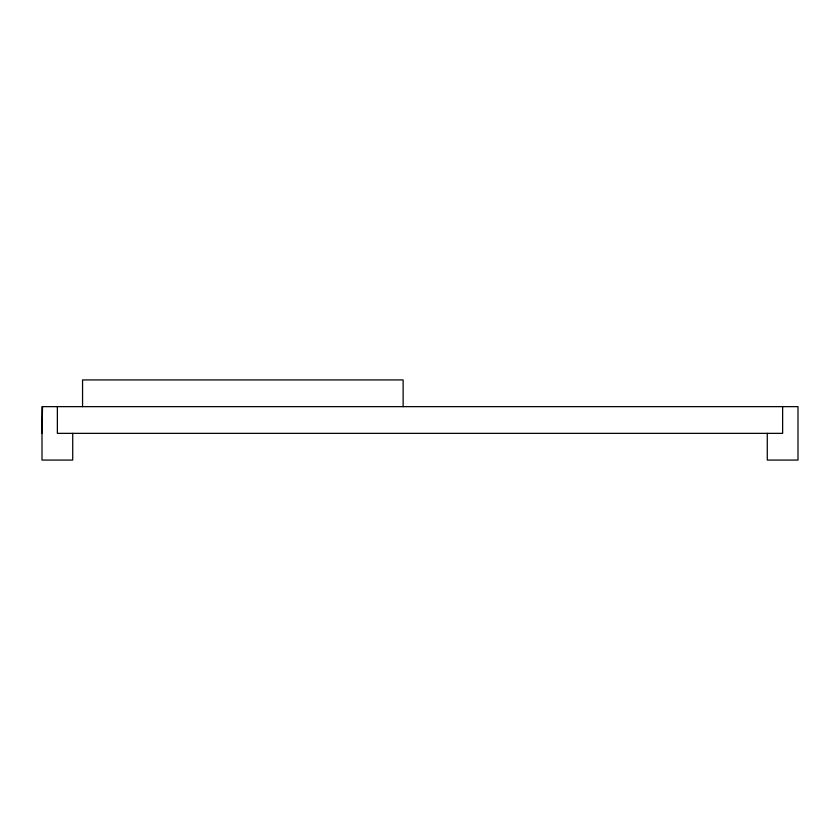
<?xml version="1.0" encoding="UTF-8"?>
<svg xmlns="http://www.w3.org/2000/svg" width="840" height="840" viewBox="0 0 840 840"><rect width="100%" height="100%" fill="white"/><g stroke="black" fill="none" stroke-linecap="round" stroke-linejoin="round"><path stroke-width="1.26" d="M42 433.356L42.525 406.644M782.639 406.644L782.639 433.356L57.362 433.356L57.362 406.644M767.277 433.356L767.277 460.068L798 460.068L798 406.644L42 406.644L42 460.068L72.723 460.068L72.723 433.356M403.127 406.644L403.127 379.932L82.561 379.932L82.561 406.644"/></g></svg>
